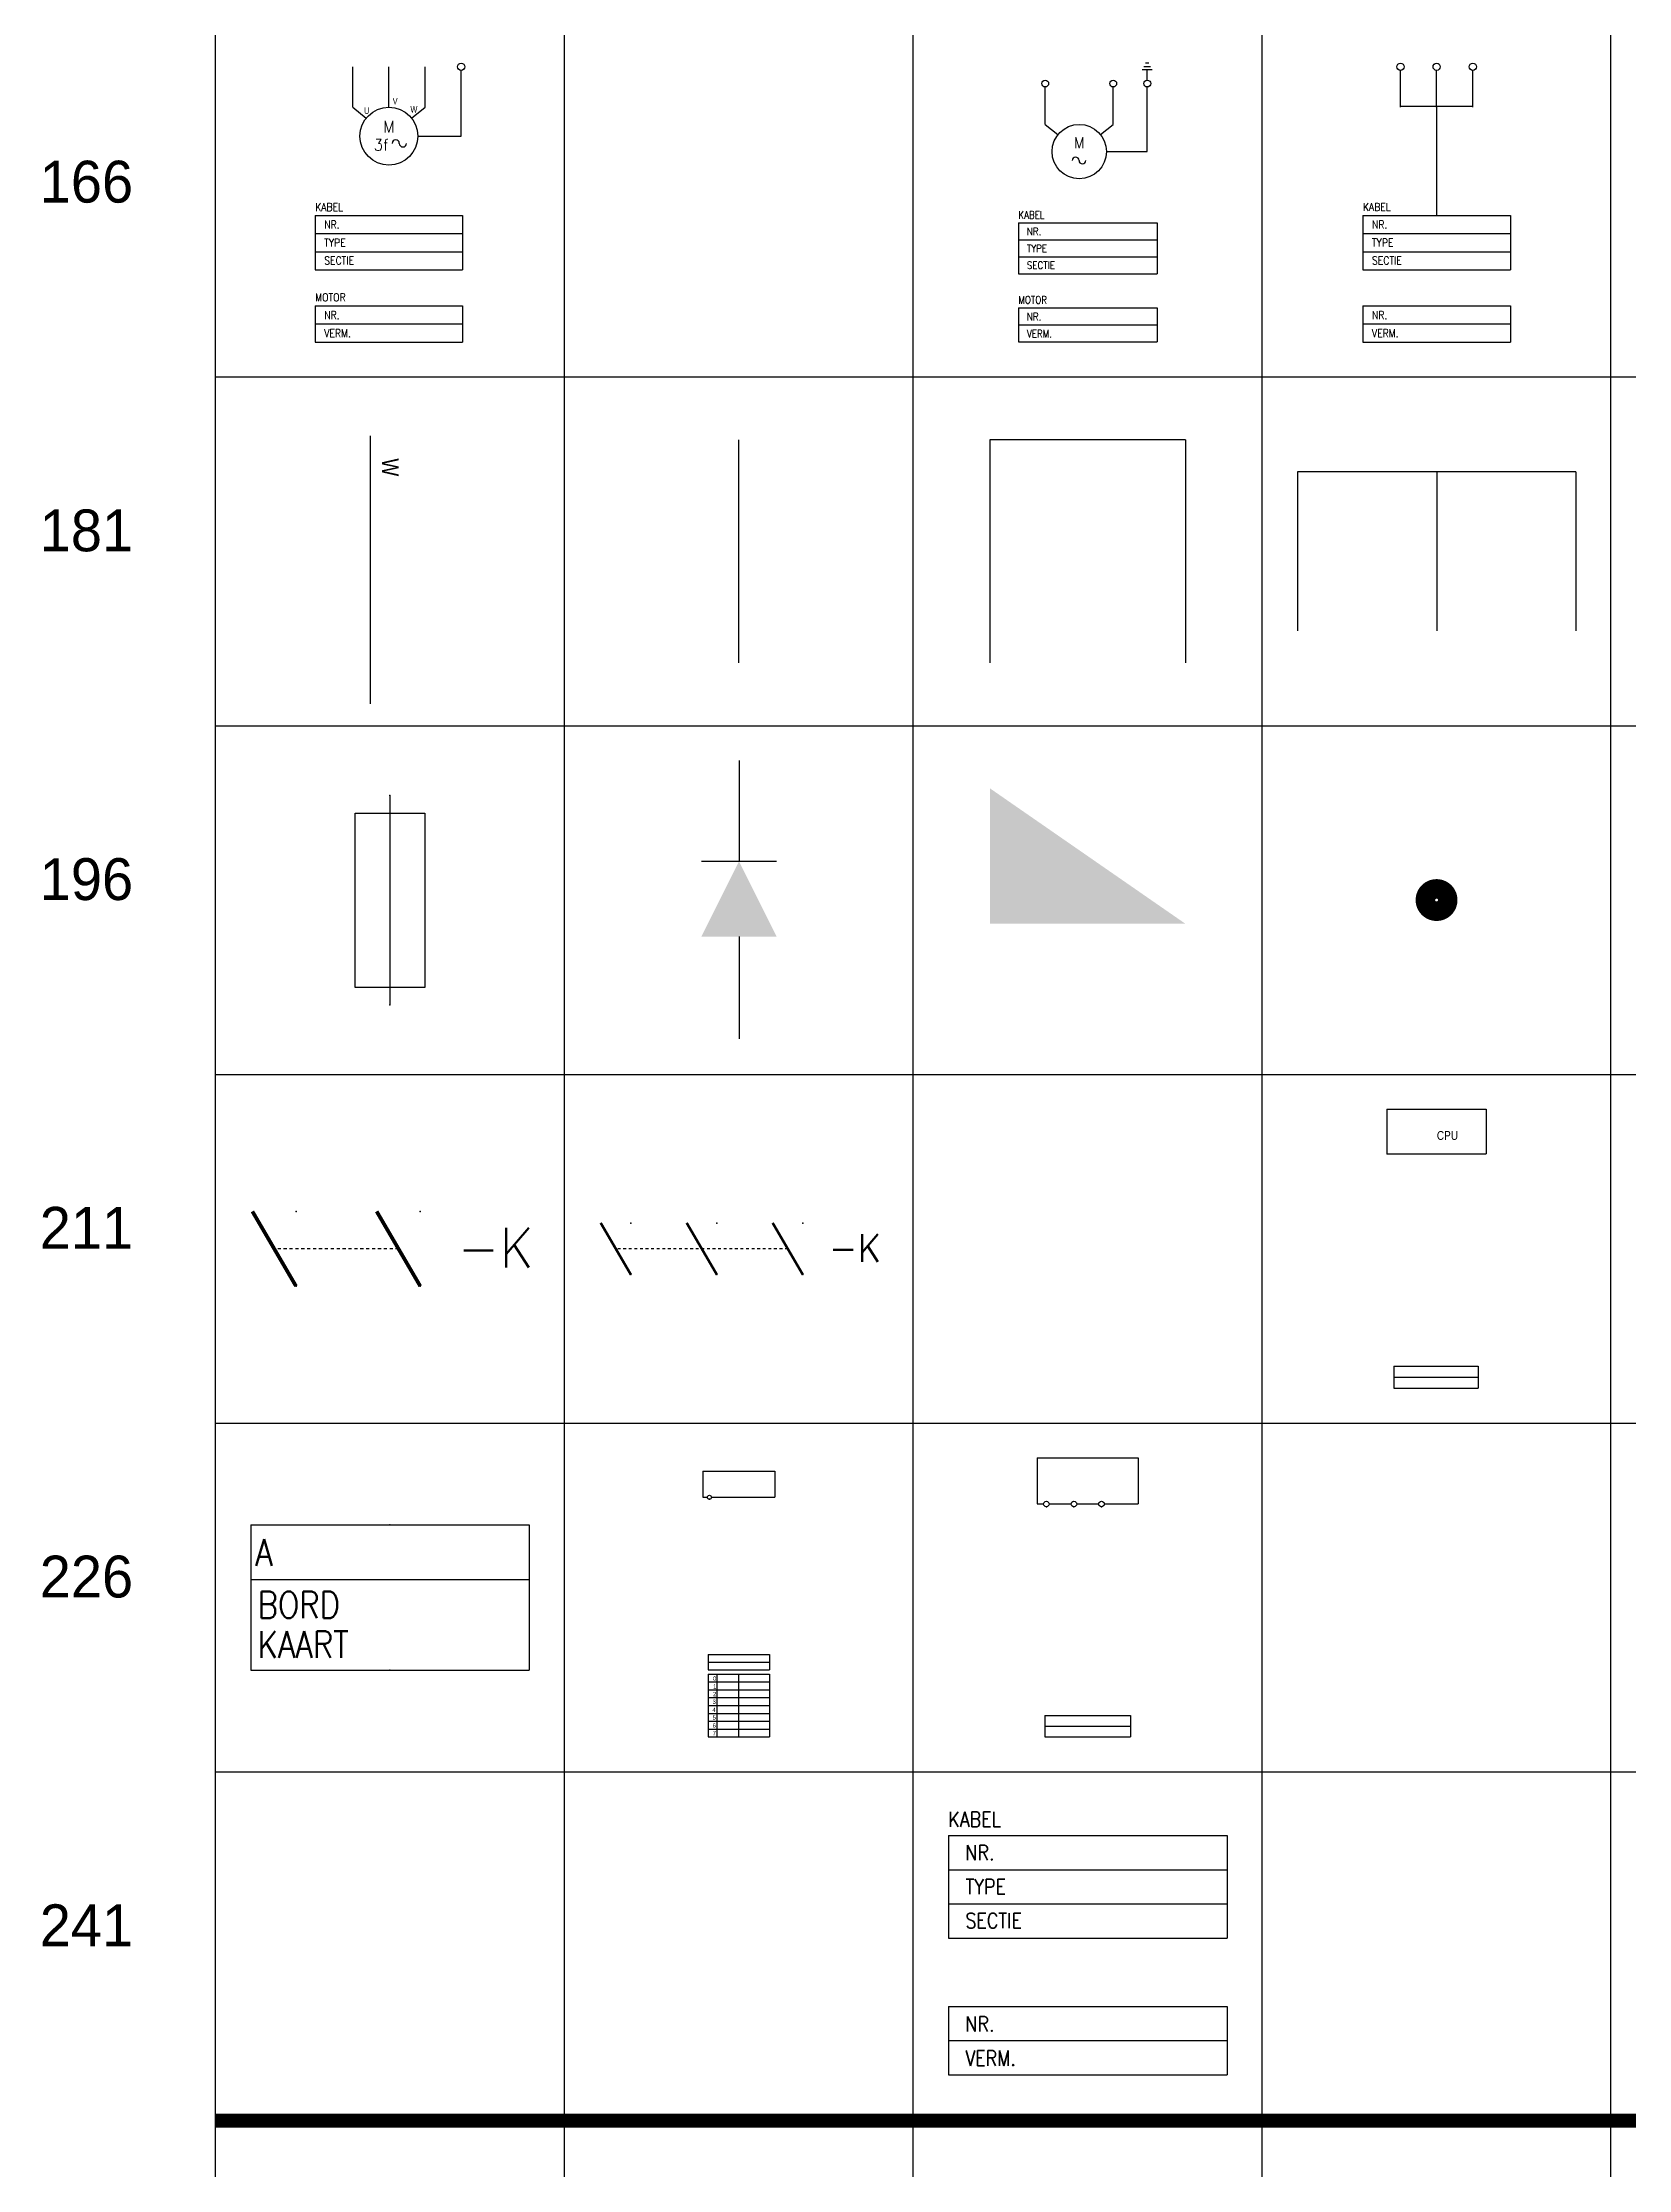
# Model space of a CAD drawing. Extents: x -6 to 410, y -3 to 290.
# Drawn here: x -6.2 to 50.6, y 70.7 to 147 of the extents above; entities that cross this region are included whole.
import ezdxf
from ezdxf.enums import TextEntityAlignment as Align

# ---------------------------------------------------------------- set-up
doc = ezdxf.new("R2010")
doc.units = 0
doc.linetypes.add('DASHED', pattern=[18.75, 12.5, -6.25])
doc.linetypes.add('HIDDEN', pattern=[0.375, 0.25, -0.125])
doc.layers.get('0').update_dxf_attribs({"linetype": 'CONTINUOUS'})
for name, color, linetype in [('1', 7, 'CONTINUOUS'), ('10', 1, 'DASHED'), ('11', 3, 'DASHED'), ('12', 2, 'DASHED'), ('2', 1, 'CONTINUOUS'), ('3', 4, 'CONTINUOUS'), ('A', 7, 'CONTINUOUS'), ('C', 7, 'CONTINUOUS'), ('GRID', 9, 'CONTINUOUS'), ('GRID_FIX', 3, 'CONTINUOUS'), ('ORDER', 6, 'CONTINUOUS'), ('SCHEIDINGEN', 9, 'CONTINUOUS'), ('SYMB', 7, 'CONTINUOUS')]:
    doc.layers.add(name, color=color, linetype=linetype)
doc.styles.add('DINY', font='SIMPLEX', dxfattribs={"width": 0.95})
doc.styles.add('ROMANS', font='ROMANS', dxfattribs={"width": 0.85})

# ---------------------------------------------------------------- blocks, each defined once
blk = doc.blocks.new('MOTOR')
at = {"layer": '1'}
for p, q in [((-30, -11.2), (-30, 0)), ((-20, -11.2), (-20, 0)), ((-10, -11.2), (-10, 0)), ((0, -19.2), (0, -1)), ((-30, -11.2), (-26.25, -14.2)), ((-13.75, -14.2), (-10, -11.2)), ((-12, -19.2), (0, -19.2)), ((-40.39, -41.2), (0.39, -41.2)), ((-40.39, -41.2), (-40.39, -56.2)), ((0.39, -41.2), (0.39, -56.2)), ((-40.39, -46.2), (0.39, -46.2)), ((-40.39, -51.2), (0.39, -51.2)), ((-40.39, -56.2), (0.39, -56.2)), ((-40.39, -66.2), (0.39, -66.2)), ((-40.39, -66.2), (-40.39, -76.2)), ((0.39, -66.2), (0.39, -76.2)), ((-40.39, -71.2), (0.39, -71.2)), ((-40.39, -76.2), (0.39, -76.2))]:
    blk.add_line(p, q, dxfattribs=at)
blk.add_circle((0, 0), 1, dxfattribs=at)
for centre, start, end in [((-18.12, -21.2), 0, 180), ((-16.12, -21.2), 180, 0)]:
    blk.add_arc(centre, 1, start, end, dxfattribs=at)
at = {"layer": '3'}
blk.add_circle((-20, -19.2), 8, dxfattribs=at)
at = {"flags": 1}
blk.add_attdef('SYMBTYPE', (-10.02, 0.97), '', height=0.2, dxfattribs=at)
at = {"layer": '1', "width": 0.85}
for s, p in [('U', (-26.89, -13.04)), ('V', (-18.95, -10.41)), ('W', (-14.05, -12.68))]:
    blk.add_text(s, height=1.8, dxfattribs=at).set_placement(p)
at = {"layer": '1', "style": 'DINY', "width": 0.95}
blk.add_text('M', height=3.2, dxfattribs=at).set_placement((-20, -18.2), align=Align.CENTER)
at = {"layer": '1'}
for s, height, style, width, p in [('3f', 3.2, 'DINY', 0.95, (-24.22, -23.2)), ('KABEL', 2.2, 'ROMANS', 0.85, (-40.4, -39.93)), ('NR.', 2.2, 'ROMANS', 0.85, (-37.89, -44.8)), ('TYPE', 2.2, 'ROMANS', 0.85, (-37.89, -49.79)), ('SECTIE', 2.2, 'ROMANS', 0.85, (-37.89, -54.73)), ('MOTOR', 2.2, 'ROMANS', 0.85, (-40.4, -64.93)), ('NR.', 2.2, 'ROMANS', 0.85, (-37.89, -69.86)), ('VERM.', 2.2, 'ROMANS', 0.85, (-37.89, -74.87))]:
    blk.add_text(s, height=height, dxfattribs=dict(at, style=style, width=width)).set_placement(p)
at = {"layer": '1', "width": 0.85}
for tag, p in [('KABELNR', (-12.11, -44.89)), ('SECTIE', (-12.11, -54.89)), ('TYPE', (-12.11, -49.89)), ('VERBR_NR', (-12.11, -69.89)), ('VERMOGEN', (-12.11, -74.89))]:
    blk.add_attdef(tag, text='', height=2.2, dxfattribs=at).set_placement(p, align=Align.CENTER)
at = {"layer": '10', "width": 0.85}
blk.add_attdef('T1', (1.52, 1.08), '', height=2.2, dxfattribs=at)
blk = doc.blocks.new('MOTMONO')
at = {"layer": '1'}
for p, q in [((11.48, 3.01), (8.48, 3.01)), ((8.98, 4.01), (10.98, 4.01)), ((10.48, 5.01), (9.48, 5.01)), ((9.98, 0.01), (9.98, 3.01)), ((-20, -13), (-20, -2)), ((0, -13), (0, -2)), ((10, -21), (10, -2)), ((-20, -13), (-16.25, -16)), ((-3.75, -16), (0, -13)), ((-2, -21), (10, -21)), ((-27.89, -42), (-27.89, -57)), ((-27.89, -42), (12.89, -42)), ((12.89, -42), (12.89, -57)), ((-27.89, -47), (12.89, -47)), ((-27.89, -52), (12.89, -52)), ((-27.89, -57), (12.89, -57)), ((-27.89, -67), (12.89, -67)), ((-27.89, -67), (-27.89, -77)), ((12.89, -67), (12.89, -77)), ((-27.89, -72), (12.89, -72)), ((-27.89, -77), (12.89, -77))]:
    blk.add_line(p, q, dxfattribs=at)
for centre in [(-20, -1), (0, -1), (10, -1)]:
    blk.add_circle(centre, 1, dxfattribs=at)
for centre, start, end in [((-11.07, -23.62), 0, 180), ((-9.07, -23.62), 180, 0)]:
    blk.add_arc(centre, 1, start, end, dxfattribs=at)
at = {"layer": '3'}
blk.add_circle((-10, -21), 8, dxfattribs=at)
at = {"flags": 1}
blk.add_attdef('SYMBTYPE', (0, 0), '', height=0.2, dxfattribs=at)
at = {"layer": '1', "style": 'DINY', "width": 0.95}
blk.add_text('M', height=3.2, dxfattribs=at).set_placement((-10, -20), align=Align.CENTER)
at = {"layer": '1', "style": 'ROMANS', "width": 0.85}
for s, p in [('KABEL', (-27.9, -40.73)), ('NR.', (-25.39, -45.6)), ('TYPE', (-25.39, -50.59)), ('SECTIE', (-25.39, -55.53)), ('MOTOR', (-27.9, -65.73)), ('NR.', (-25.39, -70.66)), ('VERM.', (-25.39, -75.67))]:
    blk.add_text(s, height=2.2, dxfattribs=at).set_placement(p)
at = {"layer": '1', "width": 0.85}
for tag, p in [('KABELNR', (0.39, -45.69)), ('TYPE', (0.39, -50.69)), ('SECTIE', (0.39, -55.69)), ('VERBR_NR', (0.39, -70.69)), ('VERMOGEN', (0.39, -75.69))]:
    blk.add_attdef(tag, text='', height=2.2, dxfattribs=at).set_placement(p, align=Align.CENTER)
at = {"layer": '10', "width": 0.85}
blk.add_attdef('MATCODE', text='', height=2.2, dxfattribs=at).set_placement((-21.82, 0.04), align=Align.RIGHT)
for tag, p in [('T3', (-18.48, 0.08)), ('T2', (1.52, 0.08)), ('T1', (11.52, 0.08))]:
    blk.add_attdef(tag, p, '', height=2.2, dxfattribs=at)
blk = doc.blocks.new('VERTREK')
at = {"layer": '1'}
for p, q in [((-19.98, -12.17), (-19.98, -1.97)), ((-9.98, -12.17), (-9.98, -1.97)), ((0.02, -12.17), (0.02, -1.97)), ((-30.37, -42.17), (10.41, -42.17)), ((-30.37, -42.17), (-30.37, -57.17)), ((10.41, -42.17), (10.41, -57.17)), ((-30.37, -47.17), (10.41, -47.17)), ((-30.37, -52.17), (10.41, -52.17)), ((-30.37, -57.17), (10.41, -57.17)), ((-30.37, -67.17), (10.41, -67.17)), ((-30.37, -67.17), (-30.37, -77.17)), ((10.41, -67.17), (10.41, -77.17)), ((-30.37, -72.17), (10.41, -72.17)), ((-30.37, -77.17), (10.41, -77.17))]:
    blk.add_line(p, q, dxfattribs=at)
for centre in [(-19.98, -0.97), (-9.98, -0.97), (0.02, -0.97)]:
    blk.add_circle(centre, 1, dxfattribs=at)
at = {"layer": '2'}
for p, q in [((0, -12), (-20, -12)), ((-10, -12), (-10, -42))]:
    blk.add_line(p, q, dxfattribs=at)
at = {"flags": 1}
blk.add_attdef('SYMBTYPE', (0, 0), '', height=0.2, dxfattribs=at)
at = {"layer": '1', "style": 'ROMANS', "width": 0.85}
for s, p in [('KABEL', (-30.38, -40.89)), ('NR.', (-27.87, -45.77)), ('TYPE', (-27.87, -50.75)), ('SECTIE', (-27.87, -55.7)), ('NR.', (-27.87, -70.83)), ('VERM.', (-27.87, -75.84))]:
    blk.add_text(s, height=2.2, dxfattribs=at).set_placement(p)
at = {"layer": '1', "width": 0.85}
for tag, p in [('NR1', (-2.09, -45.86)), ('TYPE', (-2.09, -50.86)), ('SECTIE', (-2.09, -55.86)), ('NR1', (-2.09, -70.86)), ('VERMOGEN', (-2.09, -75.86))]:
    blk.add_attdef(tag, text='', height=2.2, dxfattribs=at).set_placement(p, align=Align.CENTER)
at = {"layer": '10', "width": 0.85}
blk.add_attdef('MATCODE', text='', height=2.2, dxfattribs=at).set_placement((-21.81, 0.07), align=Align.RIGHT)
for tag, p in [('T3', (-18.46, 0.11)), ('T2', (-8.46, 0.11)), ('T1', (1.54, 0.11))]:
    blk.add_attdef(tag, p, '', height=2.2, dxfattribs=at)
blk = doc.blocks.new('LSTKB')
at = {"layer": '2'}
blk.add_line((0, 0), (0, -40), dxfattribs=at)
at = {"flags": 1}
blk.add_attdef('SYMBTYPE', (0, 0), '', height=0.2, dxfattribs=at)
at = {"layer": '10', "width": 0.85}
for tag, p, height in [('TYPE', (-3.82, -3.35), 2.2), ('BESTEMMING', (6.58, -3.36), 2.5)]:
    blk.add_attdef(tag, p, '', height=height, rotation=270, dxfattribs=at)
at = {"layer": '11', "width": 0.85}
blk.add_attdef('KABELNR', (1.76, -3.35), '', height=2.5, rotation=270, dxfattribs=at)
blk = doc.blocks.new('LSTK1')
at = {"layer": '1'}
blk.add_line((0, 0), (0, 8), dxfattribs=at)
at = {"flags": 1}
blk.add_attdef('SYMBTYPE', (0, 0), '', height=0.2, dxfattribs=at)
at = {"layer": '10', "width": 0.85}
blk.add_attdef('NR1', (0.984, 6), '', height=2.2, rotation=270, dxfattribs=at)
blk = doc.blocks.new('LSTK2')
at = {"layer": '1'}
for p, q in [((-7, 8), (-7, 0)), ((0, 8), (0, 0))]:
    blk.add_line(p, q, dxfattribs=at)
at = {"layer": '3'}
blk.add_line((0, 8), (-7, 8), dxfattribs=at)
at = {"flags": 1}
blk.add_attdef('SYMBTYPE', (0, 0), '', height=0.2, dxfattribs=at)
at = {"layer": '10', "width": 0.85}
for tag, p in [('NR1', (-5.816, 1.978)), ('NR2', (1.24, 1.745))]:
    blk.add_attdef(tag, text='', height=2.2, rotation=270, dxfattribs=at).set_placement(p, align=Align.RIGHT)
blk = doc.blocks.new('LSTK3')
at = {"layer": '1'}
for p, q in [((-14, 8), (-14, 0)), ((-7, 8), (-7, 0)), ((0, 8), (0, 0))]:
    blk.add_line(p, q, dxfattribs=at)
at = {"layer": '3'}
blk.add_line((0, 8), (-14, 8), dxfattribs=at)
at = {"flags": 1}
blk.add_attdef('SYMBTYPE', (0, 0), '', height=0.2, dxfattribs=at)
at = {"layer": '10', "width": 0.85}
for tag, p in [('NR1', (-12.49, 1.75)), ('NR2', (-5.82, 1.98)), ('NR3', (1.24, 1.75))]:
    blk.add_attdef(tag, text='', height=2.2, rotation=270, dxfattribs=at).set_placement(p, align=Align.RIGHT)
blk = doc.blocks.new('LSTZEK')
at = {"layer": '1'}
for p, q in [((0, 3.5), (0, -4)), ((-1.25, -3.375), (-1.25, 2.875)), ((-1.25, 2.875), (1.25, 2.875)), ((1.25, 2.875), (1.25, -3.375)), ((1.25, -3.375), (-1.25, -3.375))]:
    blk.add_line(p, q, dxfattribs=at)
at = {"layer": 'C', "color": 1}
blk.add_point((0, 3.5), dxfattribs=at)
at = {"layer": 'C', "color": 2}
blk.add_point((0, -4), dxfattribs=at)
at = {"flags": 1}
blk.add_attdef('SYMBTYPE', (0, 0), '', height=0.2, dxfattribs=at)
blk = doc.blocks.new('LSTDI')
at = {"layer": '1'}
for p, q in [((0.084, 6.054), (0.084, 2.02)), ((1.584, 2.02), (-1.416, 2.02)), ((0.084, -0.98), (0.084, -5.07))]:
    blk.add_line(p, q, dxfattribs=at)
blk.add_solid([(-1.416, -0.978), (1.584, -0.978), (0.084, 2.022)], dxfattribs=at)
at = {"flags": 1}
blk.add_attdef('SYMBTYPE', (0, 0), '', height=0.2, dxfattribs=at)
blk = doc.blocks.new('LSTAARD')
at = {"layer": '2'}
blk.add_solid([(-3.5, 4), (3.5, -0.852), (-3.5, -0.852)], dxfattribs=at)
at = {"flags": 1}
blk.add_attdef('SYMBTYPE', (0, 0), '', height=0.2, dxfattribs=at)
blk = doc.blocks.new('LSTBRUG')
at = {"layer": '1', "const_width": 0.7}
blk.add_lwpolyline([(-0.409, 0.005, 1), (0.391, 0.005, 1)], format="xyb", close=True, dxfattribs=at)
at = {"flags": 1}
blk.add_attdef('SYMBTYPE', (0, 0), '', height=0.2, dxfattribs=at)
blk = doc.blocks.new('2PKONT')
at = {"layer": '1', "linetype": 'HIDDEN'}
blk.add_line((-1.73, 3), (-11.75, 3), dxfattribs=at)
at = {"layer": '1', "const_width": 0.3}
for points in [[(-10, 0), (-13.51, 6.02)], [(0, 0), (-3.51, 6.02)]]:
    blk.add_lwpolyline(points, dxfattribs=at)
at = {"layer": 'A', "color": 1}
blk.add_point((-11.75, 3), dxfattribs=at)
blk.add_point((-11.75, 3), dxfattribs=at)
at = {"layer": 'C', "color": 1}
blk.add_point((-10, 6), dxfattribs=at)
at = {"layer": 'C', "color": 3}
blk.add_point((0, 6), dxfattribs=at)
at = {"layer": 'C', "color": 2}
blk.add_point((-10, 0), dxfattribs=at)
at = {"layer": 'C', "color": 4}
blk.add_point((0, 0), dxfattribs=at)
at = {"flags": 1}
blk.add_attdef('SYMBTYPE', (0, 0), '', height=0.2, dxfattribs=at)
at = {"layer": '10', "style": 'DINY', "width": 0.95}
for tag, p in [('T2', (-12, 7)), ('T1', (-2, 7)), ('T4', (-12, -3)), ('T3', (-2, -3))]:
    blk.add_attdef(tag, text='', height=2.2, dxfattribs=at).set_placement(p, align=Align.RIGHT)
at = {"layer": '11', "style": 'ROMANS', "width": 0.85}
blk.add_attdef('LOCCODE', (3.66, 6.75), '', height=3.2, dxfattribs=at)
at = {"layer": '12', "style": 'DINY', "width": 0.95}
blk.add_attdef('MATCODE', (3, 1.5), '', height=3.2, dxfattribs=at)
at = {"layer": 'ORDER', "width": 0.85}
blk.add_attdef('ORDER', (2.5, 12), '', height=1, dxfattribs=at)
blk = doc.blocks.new('3PKONT')
at = {"layer": '1', "linetype": 'HIDDEN'}
blk.add_line((-1.73, 3), (-21.73, 3), dxfattribs=at)
at = {"layer": '1', "const_width": 0.3}
for points in [[(-20, 0), (-23.51, 6.02)], [(-10, 0), (-13.51, 6.02)], [(0, 0), (-3.51, 6.02)]]:
    blk.add_lwpolyline(points, dxfattribs=at)
at = {"layer": 'A', "color": 1}
blk.add_point((-21.76, 3.01), dxfattribs=at)
at = {"layer": 'C', "color": 1}
blk.add_point((-20, 6), dxfattribs=at)
at = {"layer": 'C', "color": 3}
blk.add_point((-10, 6), dxfattribs=at)
at = {"layer": 'C', "color": 5}
blk.add_point((0, 6), dxfattribs=at)
at = {"layer": 'C', "color": 2}
blk.add_point((-20, 0), dxfattribs=at)
at = {"layer": 'C', "color": 4}
blk.add_point((-10, 0), dxfattribs=at)
at = {"layer": 'C', "color": 6}
blk.add_point((0, 0), dxfattribs=at)
at = {"flags": 1}
blk.add_attdef('SYMBTYPE', (0, 0), '', height=0.2, dxfattribs=at)
at = {"layer": '10', "style": 'DINY', "width": 0.95}
for tag, p in [('T6', (-22, 7)), ('T3', (-12, 7)), ('T4', (-2, 7)), ('T5', (-22, -3)), ('T1', (-12, -3)), ('T2', (-2, -3))]:
    blk.add_attdef(tag, text='', height=2.2, dxfattribs=at).set_placement(p, align=Align.RIGHT)
at = {"layer": '11', "style": 'ROMANS', "width": 0.85}
blk.add_attdef('LOCCODE', (3.66, 6.75), '', height=3.2, dxfattribs=at)
at = {"layer": '12', "style": 'DINY', "width": 0.95}
blk.add_attdef('MATCODE', (3, 1.5), '', height=3.2, dxfattribs=at)
at = {"layer": 'ORDER', "width": 0.85}
blk.add_attdef('ORDER', (2.5, 12), '', height=1, dxfattribs=at)
blk = doc.blocks.new('CPU')
at = {"layer": '1'}
for p, q in [((0, 0), (0, -12.31)), ((0, 0), (32.4, 0)), ((0, -0.02), (0, -14.63)), ((32.4, 0), (32.4, -14.48)), ((0, -14.48), (32.39, -14.48)), ((0, -14.48), (1.31, -14.48)), ((3.11, -14.48), (10.31, -14.48)), ((12.11, -14.48), (19.31, -14.48)), ((21.11, -14.48), (28.31, -14.48)), ((2.25, -83.78), (29.7, -83.78)), ((2.25, -83.78), (29.7, -83.78)), ((2.25, -83.78), (2.25, -90.98)), ((2.25, -83.78), (2.25, -90.98)), ((2.25, -87.38), (29.7, -87.38)), ((2.25, -87.38), (29.7, -87.38)), ((29.7, -83.78), (29.7, -90.98)), ((29.7, -83.78), (29.7, -90.98)), ((2.25, -90.98), (29.7, -90.98)), ((2.25, -90.98), (29.7, -90.98))]:
    blk.add_line(p, q, dxfattribs=at)
at = {"flags": 1}
blk.add_attdef('SYMBTYPE', (0, 0), '', height=0.2, dxfattribs=at)
at = {"layer": '1', "width": 0.85}
blk.add_text('CPU', height=2.88, dxfattribs=at).set_placement((16.27, -9.97))
blk.add_attdef('PLAATS', text='', height=1.98, dxfattribs=at).set_placement((16.08, -89.83), align=Align.CENTER)
blk.add_attdef('TYPE', text='', height=1.98, dxfattribs=at).set_placement((15.81, -85.86), align=Align.MIDDLE)
blk = doc.blocks.new('V115AB')
at = {"layer": '1'}
for p, q in [((-11.5, 12), (11.5, 12)), ((-11.5, 12), (-11.5, 0)), ((11.5, 12), (11.5, 0)), ((-11.5, 7.5), (11.5, 7.5)), ((-11.5, 0), (11.5, 0))]:
    blk.add_line(p, q, dxfattribs=at)
at = {"layer": 'C', "color": 1}
blk.add_point((0, 12), dxfattribs=at)
at = {"layer": 'C', "color": 2}
blk.add_point((0, 0), dxfattribs=at)
at = {"flags": 1}
blk.add_attdef('SYMBTYPE', (0, 0), '', height=0.2, dxfattribs=at)
at = {"layer": '1', "style": 'ROMANS', "width": 0.85}
for s, p in [('BORD', (-10.93, 4.3)), ('KAART', (-10.93, 1.02))]:
    blk.add_text(s, height=2.2, dxfattribs=at).set_placement(p)
at = {"layer": '1', "width": 0.85}
for tag, p in [('ADRES', (5, 8.65)), ('LOCCODE', (5, 4.31)), ('KAART', (5, 1.01))]:
    blk.add_attdef(tag, text='', height=2.2, dxfattribs=at).set_placement(p, align=Align.CENTER)
at = {"layer": '10', "width": 0.85}
blk.add_attdef('PLC_NR1', (1.78, -4.26), '', height=2.2, dxfattribs=at)
at = {"layer": '11', "style": 'ROMANS', "width": 0.85}
blk.add_attdef('SIGNTYPE', (-11.12, 8.63), '', height=2.2, dxfattribs=at)
blk = doc.blocks.new('VPA100A8')
at = {"layer": '1'}
for p, q in [((0, -6), (33, -6)), ((0, -6), (0, -18)), ((33, -6), (33, -18)), ((0, -18), (2.1, -18)), ((3.9, -18), (33, -18)), ((2.5, -90), (30.5, -90)), ((2.5, -90), (2.5, -97)), ((2.5, -93.5), (30.5, -93.5)), ((2.5, -97), (30.5, -97)), ((30.5, -90), (30.5, -97)), ((2.5, -99), (30.5, -99)), ((2.5, -99), (2.5, -127.8)), ((2.5, -102.6), (30.5, -102.6)), ((2.5, -106.2), (30.5, -106.2)), ((6.56, -127.8), (6.56, -99)), ((16.5, -127.8), (16.5, -99)), ((30.5, -99), (30.5, -127.8)), ((2.5, -109.8), (30.5, -109.8)), ((2.5, -113.4), (30.5, -113.4)), ((2.5, -117), (30.5, -117)), ((2.5, -120.6), (30.5, -120.6)), ((2.5, -124.2), (30.5, -124.2)), ((2.5, -127.8), (30.5, -127.8))]:
    blk.add_line(p, q, dxfattribs=at)
blk.add_circle((3, -18), 0.9, dxfattribs=at)
at = {"layer": 'C', "color": 1}
blk.add_point((3, -18.9), dxfattribs=at)
at = {"flags": 1}
blk.add_attdef('SYMBTYPE', (0, 0), '', height=0.2, dxfattribs=at)
at = {"layer": '1', "width": 0.85}
for s, p in [('0', (4.67, -102.06)), ('2', (4.67, -109.16)), ('1', (4.67, -105.67)), ('4', (4.37, -116.37)), ('3', (4.47, -112.67)), ('5', (4.47, -119.86)), ('6', (4.47, -123.58)), ('7', (4.47, -127.07))]:
    blk.add_text(s, height=1.98, dxfattribs=at).set_placement(p)
for tag, p in [('SOORT', (16.5, -10)), ('OMSCHRIJVING', (16.5, -15))]:
    blk.add_attdef(tag, text='', height=2.88, dxfattribs=at).set_placement(p, align=Align.CENTER)
for tag, p in [('T1', (5, -21)), ('ADRES1', (7.33, -105.55)), ('ADRES2', (7.33, -109.04)), ('ADRES0', (7.62, -101.94)), ('SCHEMA1', (17.37, -105.55)), ('SCHEMA0', (17.47, -101.94)), ('SCHEMA2', (17.47, -109.04)), ('ADRES3', (7.52, -112.76)), ('ADRES4', (7.52, -116.13)), ('SCHEMA3', (17.37, -112.64)), ('SCHEMA4', (17.47, -116.25)), ('ADRES5', (7.43, -119.86)), ('ADRES7', (7.43, -126.95)), ('ADRES6', (7.52, -123.46)), ('SCHEMA6', (17.27, -123.34)), ('SCHEMA5', (17.47, -119.86)), ('SCHEMA7', (17.47, -126.95))]:
    blk.add_attdef(tag, p, '', height=1.98, dxfattribs=at)
for tag, p in [('PLAATS', (16.5, -95.25)), ('TYPE', (16.5, -91.75))]:
    blk.add_attdef(tag, text='', height=1.98, dxfattribs=at).set_placement(p, align=Align.MIDDLE)
at = {"layer": 'ORDER', "width": 0.85}
blk.add_attdef('ORDER', (1, -8), '', height=1, dxfattribs=at)
blk = doc.blocks.new('VPASUB')
at = {"layer": '1'}
for p, q in [((0, 0), (33, 0)), ((0, 0), (0, -15)), ((33, 0), (33, -15)), ((0, -15), (2.1, -15)), ((3.9, -15), (11.1, -15)), ((12.9, -15), (20.1, -15)), ((21.9, -15), (33, -15)), ((2.5, -84), (30.5, -84)), ((2.5, -84), (2.5, -91)), ((2.5, -87.5), (30.5, -87.5)), ((30.5, -84), (30.5, -91)), ((2.5, -91), (30.5, -91))]:
    blk.add_line(p, q, dxfattribs=at)
for centre in [(3, -15), (12, -15), (21, -15)]:
    blk.add_circle(centre, 0.9, dxfattribs=at)
at = {"layer": 'C', "color": 1}
blk.add_point((3, -15.9), dxfattribs=at)
at = {"layer": 'C', "color": 2}
blk.add_point((12, -15.9), dxfattribs=at)
at = {"layer": 'C', "color": 3}
blk.add_point((21, -15.9), dxfattribs=at)
at = {"flags": 1}
blk.add_attdef('SYMBTYPE', (0, 0), '', height=0.2, dxfattribs=at)
at = {"layer": '1', "width": 0.85}
blk.add_attdef('SOORT', text='', height=2.88, dxfattribs=at).set_placement((16.5, -6), align=Align.CENTER)
for tag, p in [('NRL', (3, -13.5)), ('NRN', (12, -13.5)), ('NRP', (21, -13.5))]:
    blk.add_attdef(tag, p, '', height=1.98, dxfattribs=at)
blk.add_attdef('F---', text='', height=1.98, dxfattribs=at).set_placement((8, -72), align=Align.MIDDLE)
for tag, p in [('PLAATS', (16.5, -89.25)), ('TYPE', (16.5, -85.75))]:
    blk.add_attdef(tag, text='', height=1.98, dxfattribs=at).set_placement(p, align=Align.MIDDLE_CENTER)
at = {"layer": 'ORDER', "width": 0.85}
blk.add_attdef('ORDER', (1, -2), '', height=1, dxfattribs=at)
blk = doc.blocks.new('KABEL')
at = {"layer": '1'}
for p, q in [((-40.37, 35.83), (0.41, 35.83)), ((-40.37, 35.83), (-40.37, 20.83)), ((0.41, 35.83), (0.41, 20.83)), ((-40.37, 30.83), (0.41, 30.83)), ((-40.37, 25.83), (0.41, 25.83)), ((-40.37, 20.83), (0.41, 20.83)), ((-40.37, 10.83), (0.41, 10.83)), ((-40.37, 10.83), (-40.37, 0.83)), ((0.41, 10.83), (0.41, 0.83)), ((-40.37, 5.83), (0.41, 5.83)), ((-40.37, 0.83), (0.41, 0.83))]:
    blk.add_line(p, q, dxfattribs=at)
at = {"flags": 1}
blk.add_attdef('SYMBTYPE', (0, 0), '', height=0.2, dxfattribs=at)
at = {"layer": '1', "style": 'ROMANS', "width": 0.85}
for s, p in [('KABEL', (-40.38, 37.11)), ('NR.', (-37.87, 32.23)), ('TYPE', (-37.87, 27.25)), ('SECTIE', (-37.87, 22.3)), ('NR.', (-37.87, 7.17)), ('VERM.', (-37.87, 2.16))]:
    blk.add_text(s, height=2.2, dxfattribs=at).set_placement(p)
at = {"layer": '1', "width": 0.85}
for tag, p in [('KABELNR', (-12.09, 32.14)), ('TYPE', (-12.09, 27.14)), ('SECTIE', (-12.09, 22.14)), ('VERBR_NR', (-12.09, 7.14)), ('VERMOGEN', (-12.09, 2.14))]:
    blk.add_attdef(tag, text='', height=2.2, dxfattribs=at).set_placement(p, align=Align.CENTER)
at = {"layer": '1', "style": 'ROMANS', "width": 0.85}
blk.add_attdef('VERBRUIKER', (-40, 12), '', height=2.2, dxfattribs=at)
blk = doc.blocks.new('1')

msp = doc.modelspace()

# ---------------------------------------------------------------- linework, layer by layer
at = {"layer": 'GRID', "linetype": 'CONTINUOUS'}
for p, q in [((12.497, 72.499), (12.497, 284.999)), ((24.997, 72.499), (24.997, 284.999)), ((37.497, 72.499), (37.497, 284.999)), ((49.997, 72.499), (49.997, 284.999)), ((-0.003, 134.999), (187.497, 134.999)), ((-0.003, 122.499), (187.497, 122.499)), ((-0.003, 109.999), (187.497, 109.999)), ((-0.003, 97.499), (187.497, 97.499)), ((-0.003, 84.999), (187.497, 84.999))]:
    msp.add_line(p, q, dxfattribs=at)
at = {"layer": 'GRID_FIX', "linetype": 'CONTINUOUS'}
for p, q in [((12.497, 9.999), (12.497, 72.499)), ((24.997, 9.999), (24.997, 72.499)), ((37.497, 9.999), (37.497, 72.499)), ((49.997, 9.999), (49.997, 72.499))]:
    msp.add_line(p, q, dxfattribs=at)
at = {"layer": 'SCHEIDINGEN'}
msp.add_line((-0.003, 11.999), (-0.003, 282.999), dxfattribs=at)
at = {"layer": 'SCHEIDINGEN', "const_width": 0.5}
msp.add_lwpolyline([(187.497, 72.499), (-0.003, 72.499)], dxfattribs=at)

# ---------------------------------------------------------------- block references
at = {"layer": 'GRID', "linetype": 'CONTINUOUS'}
ref = msp.add_blockref('1', (-4.628, 141.249), dxfattribs=at)
ref.add_attrib('NUMMER', '166', dxfattribs={"linetype": 'CONTINUOUS', "height": 1.5}).set_placement((-4.628, 141.249), align=Align.CENTER)
ref = msp.add_blockref('1', (-4.628, 128.749), dxfattribs=at)
ref.add_attrib('NUMMER', '181', dxfattribs={"linetype": 'CONTINUOUS', "height": 1.5}).set_placement((-4.628, 128.749), align=Align.CENTER)
ref = msp.add_blockref('1', (-4.628, 116.249), dxfattribs=at)
ref.add_attrib('NUMMER', '196', dxfattribs={"linetype": 'CONTINUOUS', "height": 1.5}).set_placement((-4.628, 116.249), align=Align.CENTER)
ref = msp.add_blockref('1', (-4.628, 103.749), dxfattribs=at)
ref.add_attrib('NUMMER', '211', dxfattribs={"linetype": 'CONTINUOUS', "height": 1.5}).set_placement((-4.628, 103.749), align=Align.CENTER)
ref = msp.add_blockref('1', (-4.628, 91.249), dxfattribs=at)
ref.add_attrib('NUMMER', '226', dxfattribs={"linetype": 'CONTINUOUS', "height": 1.5}).set_placement((-4.628, 91.249), align=Align.CENTER)
ref = msp.add_blockref('1', (-4.628, 78.749), dxfattribs=at)
ref.add_attrib('NUMMER', '241', dxfattribs={"linetype": 'CONTINUOUS', "height": 1.5}).set_placement((-4.628, 78.749), align=Align.CENTER)
at = {"layer": 'SYMB'}
for name, p, xscale, yscale, zscale in [('MOTOR', (8.8, 146.118), 0.129495266074543, 0.129495266074543, 0.129495266074543), ('MOTMONO', (32.164, 145.637), 0.121877897449824, 0.121877897449824, 0.121877897449824), ('VERTREK', (45.044, 146.244), 0.129495266074543, 0.129495266074543, 0.129495266074543), ('LSTK3', (48.744, 125.899), 0.712502741974462, 0.712502741974462, 0.712502741974462), ('LSTDI', (18.679, 115.818), 0.8969916229534741, 0.8969916229534741, 0.8969916229534741), ('CPU', (41.971, 108.748), 0.109890405000721, 0.109890405000721, 0.109890405000721), ('VPASUB', (29.437, 96.249), 0.109863048663799, 0.109863048663799, 0.109863048663799), ('VPA100A8', (17.459, 96.249), 0.07823433185603, 0.07823433185603, 0.07823433185603), ('KABEL', (36.145, 73.937), 0.244957765973818, 0.244957765973818, 0.244957765973818)]:
    msp.add_blockref(name, p, dxfattribs=dict(at, xscale=xscale, yscale=yscale, zscale=zscale))
for name, p, xscale, yscale, zscale, values in [('LSTKB', (5.54, 132.886), 0.24, 0.24, 0.24, {'KABELNR': 'W'}), ('2PKONT', (7.333, 102.409), 0.445187156784454, 0.445187156784454, 0.445187156784454, {'MATCODE': '-K'}), ('3PKONT', (21.041, 102.822), 0.308071268325449, 0.308071268325449, 0.308071268325449, {'MATCODE': '-K'}), ('V115AB', (6.249, 88.643), 0.434041998241784, 0.434041998241784, 0.434041998241784, {'SIGNTYPE': 'A'})]:
    msp.add_blockref(name, p, dxfattribs=dict(at, xscale=xscale, yscale=yscale, zscale=zscale)).add_auto_attribs(values)
for name, p in [('LSTK1', (18.75, 124.75)), ('LSTK2', (34.747, 124.748)), ('LSTZEK', (6.248, 116.493)), ('LSTAARD', (31.25, 116.25)), ('LSTBRUG', (43.757, 116.244))]:
    msp.add_blockref(name, p, dxfattribs=at)

doc.saveas('drawing.dxf')
